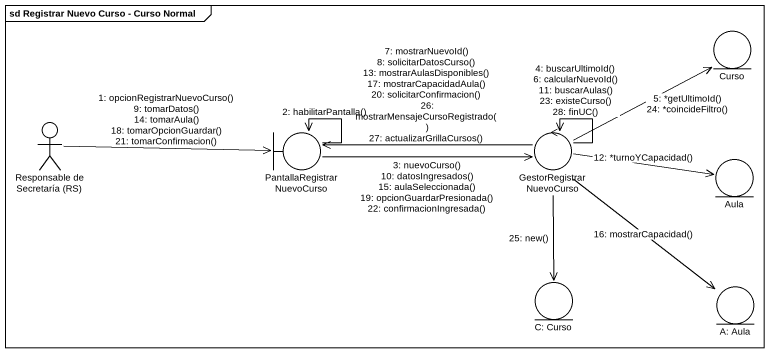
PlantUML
@startuml
mainframe sd Registrar Nuevo Curso - Curso Normal
entity Curso
actor "Responsable de Secretaría (RS)" as Responsable_de_Secretaría_RS
boundary PantallaRegistrarNuevoCurso
control GestorRegistrarNuevoCurso
entity Aula
entity "C: Curso" as C_Curso
entity "A: Aula" as A_Aula
Responsable_de_Secretaría_RS -right-> PantallaRegistrarNuevoCurso : 1: opcionRegistrarNuevoCurso()\n9: tomarDatos()\n14: tomarAula()\n18: tomarOpcionGuardar()\n21: tomarConfirmacion()
PantallaRegistrarNuevoCurso --> PantallaRegistrarNuevoCurso : 2: habilitarPantalla()
PantallaRegistrarNuevoCurso -right-> GestorRegistrarNuevoCurso : 3: nuevoCurso()\n10: datosIngresados()\n15: aulaSeleccionada()\n19: opcionGuardarPresionada()\n22: confirmacionIngresada()
GestorRegistrarNuevoCurso --> GestorRegistrarNuevoCurso : 4: buscarUltimoId()\n6: calcularNuevoId()\n11: buscarAulas()\n23: existeCurso()\n28: finUC()
GestorRegistrarNuevoCurso -right-> Curso : 5: *getUltimoId()\n24: *coincideFiltro()
GestorRegistrarNuevoCurso -left-> PantallaRegistrarNuevoCurso : 7: mostrarNuevoId()\n8: solicitarDatosCurso()\n13: mostrarAulasDisponibles()\n17: mostrarCapacidadAula()\n20: solicitarConfirmacion()\n26: mostrarMensajeCursoRegistrado()\n27: actualizarGrillaCursos()
GestorRegistrarNuevoCurso -right-> Aula : 12: *turnoYCapacidad()
GestorRegistrarNuevoCurso --> A_Aula : 16: mostrarCapacidad()
GestorRegistrarNuevoCurso --> C_Curso : 25: new()
@enduml
